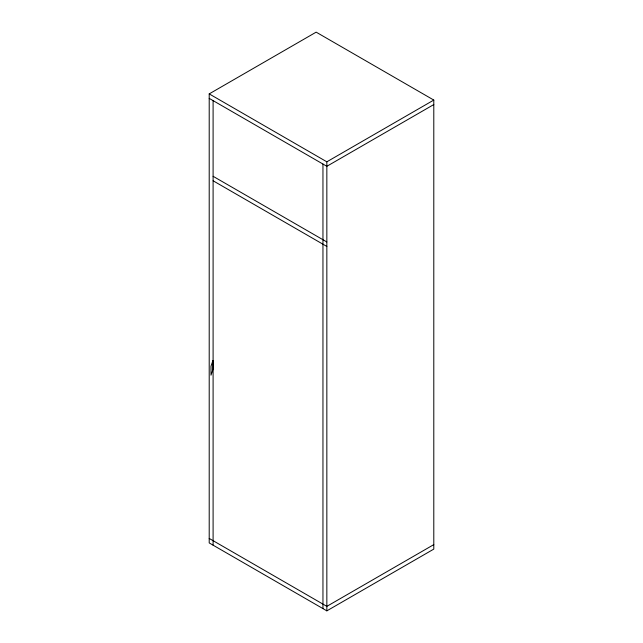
<?xml version="1.0" encoding="UTF-8"?>
<svg xmlns="http://www.w3.org/2000/svg" width="643" height="643" viewBox="0 0 643 643"><rect width="100%" height="100%" fill="white"/><g stroke="black" fill="none" stroke-linecap="round" stroke-linejoin="round"><path stroke-width="0.96" d="M209.208 93.894L316.155 32.15L433.792 100.067L433.792 549.106L326.845 610.85L209.208 542.933L209.208 93.894L326.845 161.811L433.792 100.067M433.792 104.56L326.845 166.296L209.208 98.379M433.792 544.621L326.845 606.357L209.208 538.44M213.098 176.295L326.845 241.961M213.098 180.779L326.845 246.454M326.845 161.811L326.845 610.85M322.955 164.053L322.955 608.608M213.098 100.629L213.098 545.176M212.937 360.594L210.992 366.205L210.992 375.19L212.937 369.572L212.937 360.594"/></g></svg>
